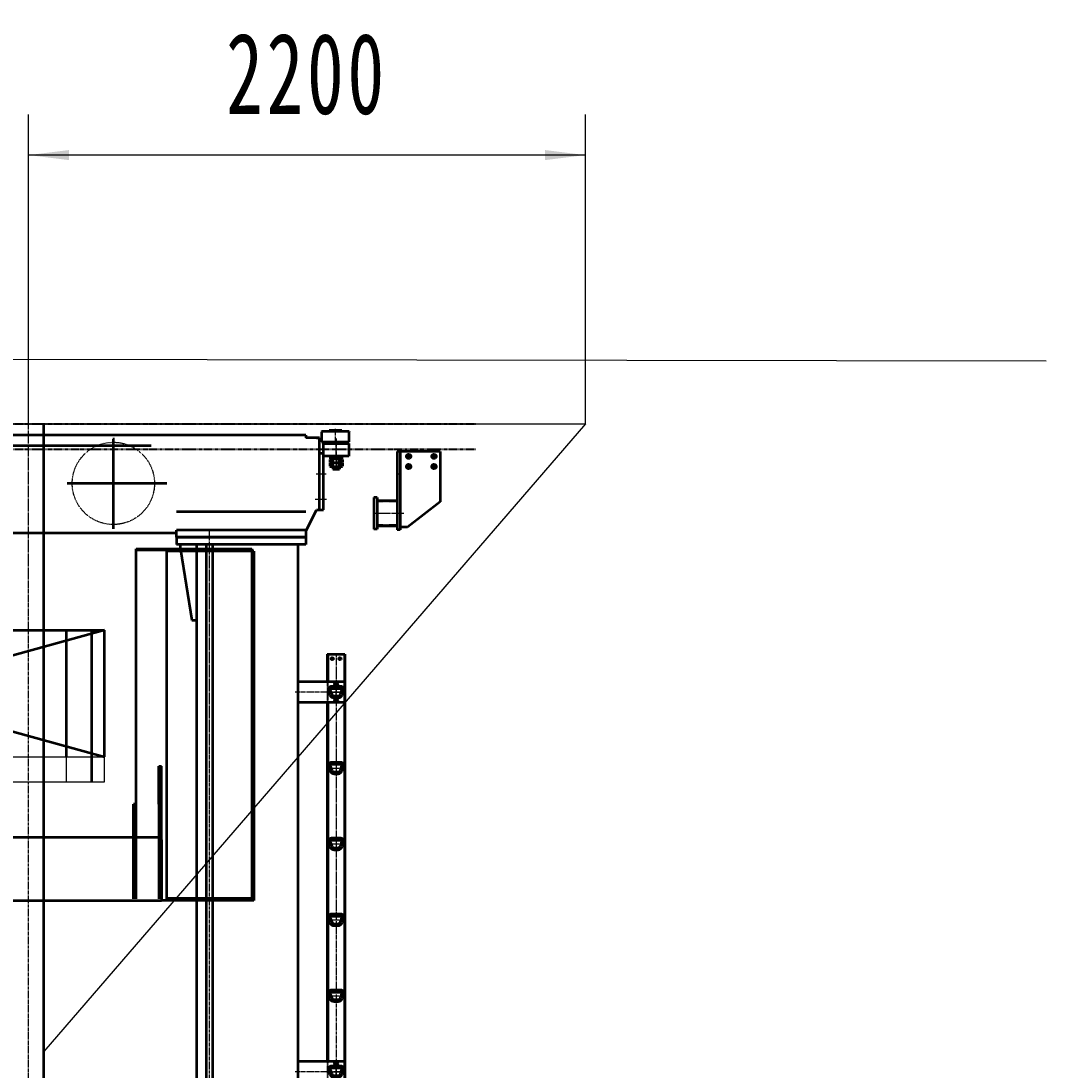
# Model space of a CAD drawing. Header units: millimetres. Extents: x -67280 to 67280, y -47520 to 47520.
# Drawn here: x 18112 to 22162, y 16297 to 20442 of the extents above; entities that cross this region are included whole.
import ezdxf

# ---------------------------------------------------------------- set-up
doc = ezdxf.new("R2010")
doc.units = ezdxf.units.MM
for name, pattern in [('AD_LTYPE8 0 mm_1_1', [16, 11, -1, 1, -1, 1, -1]), ('双点画线', [22, 12, -2, 2, -2, 2, -2]), ('点画线', [18, 12, -2, 2, -2]), ('虚线', [2, 1, -1])]:
    doc.linetypes.add(name, pattern=pattern)
doc.layers.get('0').update_dxf_attribs({"lineweight": 35})
for name, color, linetype, lineweight in [('7', 30, '双点画线', 18), ('ACAD0', 7, 'Continuous', 18), ('ACADCAXA细实线层', 3, 'Continuous', 18), ('CDRAFT0', 7, 'Continuous', 35), ('EB0', 7, 'Continuous', 35), ('EB0_1', 7, 'Continuous', 35), ('中心线层', 1, '点画线', 18), ('尺寸线层', 4, 'Continuous', 18), ('粗实线层', 7, 'Continuous', 35), ('细实线层', 3, 'Continuous', 18), ('虚线层', 100, '虚线', 18)]:
    doc.layers.add(name, color=color, linetype=linetype, lineweight=lineweight)
doc.styles.add('标准', font='', dxfattribs={"width": 0.667})
doc.styles.get('标准').set_extended_font_data('宋体')
doc.dimstyles.new('标准', dxfattribs={"dimscale": 160, "dimtxt": 2, "dimasz": 1, "dimexe": 1, "dimexo": 0, "dimgap": 1, "dimtad": 1, "dimdec": 1, "dimdsep": 46, "dimtxsty": '标准', "dimblk": '_CAXARROW', "dimcen": 0, "dimdle": 2, "dimaunit": 1, "dimadec": 0, "dimazin": 2, "dimtfac": 0.707107, "dimtdec": 3, "dimtmove": 0, "dimatfit": 3, "dimfxl": 0, "dimfrac": 2, "dimtolj": 1, "dimarcsym": 0})

# ---------------------------------------------------------------- blocks, each defined once
blk = doc.blocks.new('*X1430')
at = {"layer": '尺寸线层', "linetype": 'Continuous', "lineweight": 18}
for points in [[(18142, 19912.2), (18302, 19892.2), (18302, 19932.2)], [(20342, 19912.2), (20182, 19892.2), (20182, 19932.2)]]:
    blk.add_hatch(color=0, dxfattribs=at).paths.add_polyline_path(points, flags=0)
at = {"layer": '尺寸线层', "color": 0}
for p, q in [((18142, 18849.8), (18142, 20072.2)), ((20342, 18849.8), (20342, 20072.2))]:
    blk.add_line(p, q, dxfattribs=at)
at = {"layer": '尺寸线层', "color": 0, "linetype": 'Continuous', "lineweight": 18}
blk.add_line((20342, 19912.2), (18142, 19912.2), dxfattribs=at)
at = {"layer": '尺寸线层', "color": 0, "insert": (19242, 20232.2), "char_height": 320, "width": 1243.644, "attachment_point": 5, "line_spacing_factor": 1.15057, "style": '标准'}
blk.add_mtext('\\T1.1;2200', dxfattribs=at)
blk = doc.blocks.new('_CAXARROW')
blk.add_hatch(color=0).paths.add_polyline_path([(0, 0), (-1, 0.125), (-1, -0.125)], flags=0)
blk = doc.blocks.new('*X1441')
at = {"layer": 'EB0'}
for p, q in [((23.2, 0), (-23.2, 0)), ((-23.2, 0), (-23.2, -7.5)), ((-1.9, 0), (-1.7, -1)), ((1.9, 0), (4, -7.5)), ((23.2, 0), (23.2, -7.5)), ((23.2, -7.5), (-23.2, -7.5)), ((-1.7, -1), (0.1, -7.5))]:
    blk.add_line(p, q, dxfattribs=at)
at = {"layer": '中心线层', "linetype": '点画线', "lineweight": 18}
blk.add_line((0, 3), (0, -10.5), dxfattribs=at)
blk = doc.blocks.new('*X1442')
at = {"layer": 'EB0'}
for p, q in [((-19.1, 0), (19.1, 0)), ((-25.4, -1.7), (-25.4, -13.3)), ((-19.1, -15), (19.1, -15)), ((-12.7, -13.3), (-12.7, -1.7)), ((12.7, -13.3), (12.7, -1.7)), ((25.4, -1.7), (25.4, -13.3))]:
    blk.add_line(p, q, dxfattribs=at)
for centre, radius, start, end in [((-19.1, -12.7), 12.7, 60, 120), ((-19.1, -2.3), 12.7, 240, 300), ((0, -48.3), 48.3, 74.7385, 105.2615), ((0, 33.3), 48.3, 254.7385, 285.2615), ((19.1, -12.7), 12.7, 60, 120), ((19.1, -2.3), 12.7, 240, 300)]:
    blk.add_arc(centre, radius, start, end, dxfattribs=at)
at = {"layer": '中心线层', "linetype": '点画线', "lineweight": 18}
blk.add_line((0, 3), (0, -18), dxfattribs=at)
blk = doc.blocks.new('*X1443')
at = {"layer": 'EB0'}
for p, q in [((-19.1, 0), (19.1, 0)), ((-25.4, -1.7), (-25.4, -13.3)), ((-19.1, -15), (19.1, -15)), ((-12.7, -13.3), (-12.7, -1.7)), ((12.7, -13.3), (12.7, -1.7)), ((25.4, -1.7), (25.4, -13.3))]:
    blk.add_line(p, q, dxfattribs=at)
for centre, radius, start, end in [((-19.1, -12.7), 12.7, 60, 120), ((-19.1, -2.3), 12.7, 240, 300), ((0, -48.3), 48.3, 74.7385, 105.2615), ((0, 33.3), 48.3, 254.7385, 285.2615), ((19.1, -12.7), 12.7, 60, 120), ((19.1, -2.3), 12.7, 240, 300)]:
    blk.add_arc(centre, radius, start, end, dxfattribs=at)
at = {"layer": '中心线层', "linetype": '点画线', "lineweight": 18}
blk.add_line((0, 3), (0, -18), dxfattribs=at)
blk = doc.blocks.new('*X1440')
at = {"layer": 'EB0'}
for p, q in [((38.1, 413.6), (39.1, 414.6)), ((87.1, 414.6), (39.1, 414.6)), ((88.1, 413.6), (87.1, 414.6)), ((9.1, 409.6), (8.1, 408.6)), ((8.1, 408.6), (8.1, 369.9)), ((117.1, 409.6), (9.1, 409.6)), ((88.1, 413.6), (38.1, 413.6)), ((38.1, 413.6), (38.1, 409.6)), ((88.1, 409.6), (38.1, 409.6)), ((88.1, 409.6), (88.1, 413.6)), ((117.1, 409.6), (118.1, 408.6)), ((118.1, 369.9), (118.1, 408.6)), ((8.1, 369.9), (9.1, 368.9)), ((9.1, 368.9), (41.9, 368.9)), ((36.9, 368.9), (36.9, 367.3)), ((36.9, 368.9), (117.1, 368.9)), ((89.4, 367.3), (36.9, 367.3)), ((40.6, 367.3), (40.6, 364.4)), ((40.6, 364.4), (85.6, 364.4)), ((40.6, 364.4), (41, 362.9)), ((41, 362.9), (85.2, 362.9)), ((85.6, 364.4), (85.2, 362.9)), ((85.6, 367.3), (85.6, 364.4)), ((89.4, 368.9), (89.4, 367.3)), ((118.1, 369.9), (117.1, 368.9))]:
    blk.add_line(p, q, dxfattribs=at)
at = {"layer": '中心线层', "linetype": '点画线', "lineweight": 18}
blk.add_line((63.1, 357.9), (63.1, 421.2), dxfattribs=at)
blk.add_wipeout([(89.4, 301.5), (89.4, 306.2), (89.4, 306.2), (89.4, 309), (89.4, 309), (68, 309), (68, 309), (66.1, 309), (66.1, 309), (64.2, 309), (64.2, 309), (42.9, 309), (42.9, 309), (42.9, 306.2), (42.9, 306.2), (42.9, 301.5), (42.9, 301.5), (66.1, 301.5), (66.1, 301.5), (66.2, 301.5), (66.2, 301.5), (70.1, 301.5), (70.1, 301.5)]).dxf.layer = '中心线层'
at = {"layer": 'EB0'}
for p, q in [((38.1, 313), (94.1, 313)), ((38.1, 309), (38.1, 313)), ((94.1, 309), (38.1, 309)), ((94.1, 313), (94.1, 309))]:
    blk.add_line(p, q, dxfattribs=at)
at = {"layer": '中心线层'}
blk.add_blockref('*X1441', (66.1, 309), dxfattribs=at)
blk.add_wipeout([(91.5, 288.2), (91.5, 295.4), (91.5, 295.4), (91.5, 299.8), (91.5, 299.8), (91.3, 299.9), (91.1, 300), (90.9, 300.1), (90.7, 300.2), (90.5, 300.3), (90.3, 300.4), (90.1, 300.5), (89.9, 300.6), (89.7, 300.7), (89.5, 300.7), (89.3, 300.8), (89.1, 300.9), (88.9, 300.9), (88.7, 301), (88.5, 301.1), (88.2, 301.1), (88, 301.2), (87.8, 301.2), (87.6, 301.3), (87.4, 301.3), (87.2, 301.3), (86.9, 301.4), (86.7, 301.4), (86.5, 301.4), (86.3, 301.5), (86.1, 301.5), (85.8, 301.5), (85.6, 301.5), (85.4, 301.5), (85.2, 301.5), (85.2, 301.5), (66.1, 301.5), (66.1, 301.5), (47, 301.5), (47, 301.5), (46.8, 301.5), (46.6, 301.5), (46.4, 301.5), (46.1, 301.5), (45.9, 301.5), (45.7, 301.4), (45.5, 301.4), (45.3, 301.4), (45, 301.3), (44.8, 301.3), (44.6, 301.3), (44.4, 301.2), (44.2, 301.2), (44, 301.1), (43.7, 301.1), (43.5, 301), (43.3, 300.9), (43.1, 300.9), (42.9, 300.8), (42.7, 300.7), (42.5, 300.7), (42.3, 300.6), (42.1, 300.5), (41.9, 300.4), (41.7, 300.3), (41.5, 300.2), (41.3, 300.1), (41.1, 300), (40.9, 299.9), (40.7, 299.8), (40.7, 299.8), (40.7, 295.4), (40.7, 295.4), (40.7, 288.2), (40.7, 288.2), (40.9, 288.1), (41.1, 288), (41.3, 287.9), (41.5, 287.8), (41.7, 287.7), (41.9, 287.6), (42.1, 287.5), (42.3, 287.4), (42.5, 287.3), (42.7, 287.3), (42.9, 287.2), (43.1, 287.1), (43.3, 287.1), (43.5, 287), (43.7, 286.9), (44, 286.9), (44.2, 286.8), (44.4, 286.8), (44.6, 286.7), (44.8, 286.7), (45, 286.7), (45.3, 286.6), (45.5, 286.6), (45.7, 286.6), (45.9, 286.5), (46.1, 286.5), (46.4, 286.5), (46.6, 286.5), (46.8, 286.5), (47, 286.5), (47, 286.5), (66.1, 286.5), (66.1, 286.5), (85.2, 286.5), (85.2, 286.5), (85.4, 286.5), (85.6, 286.5), (85.8, 286.5), (86.1, 286.5), (86.3, 286.5), (86.5, 286.6), (86.7, 286.6), (86.9, 286.6), (87.2, 286.7), (87.4, 286.7), (87.6, 286.7), (87.8, 286.8), (88, 286.8), (88.2, 286.9), (88.5, 286.9), (88.7, 287), (88.9, 287.1), (89.1, 287.1), (89.3, 287.2), (89.5, 287.3), (89.7, 287.3), (89.9, 287.4), (90.1, 287.5), (90.3, 287.6), (90.5, 287.7), (90.7, 287.8), (90.9, 287.9), (91.1, 288), (91.3, 288.1)]).dxf.layer = '中心线层'
at = {"layer": '中心线层', "linetype": '点画线', "lineweight": 18}
blk.add_line((66.1, 312), (66.1, 377.5), dxfattribs=at)
at = {"layer": '中心线层'}
blk.add_blockref('*X1442', (66.1, 301.5), dxfattribs=at)
blk.add_wipeout([(91.5, 273.2), (91.5, 280.4), (91.5, 280.4), (91.5, 284.8), (91.5, 284.8), (91.3, 284.9), (91.1, 285), (90.9, 285.1), (90.7, 285.2), (90.5, 285.3), (90.3, 285.4), (90.1, 285.5), (89.9, 285.6), (89.7, 285.7), (89.5, 285.7), (89.3, 285.8), (89.1, 285.9), (88.9, 285.9), (88.7, 286), (88.5, 286.1), (88.2, 286.1), (88, 286.2), (87.8, 286.2), (87.6, 286.3), (87.4, 286.3), (87.2, 286.3), (86.9, 286.4), (86.7, 286.4), (86.5, 286.4), (86.3, 286.5), (86.1, 286.5), (85.8, 286.5), (85.6, 286.5), (85.4, 286.5), (85.2, 286.5), (85.2, 286.5), (66.1, 286.5), (66.1, 286.5), (47, 286.5), (47, 286.5), (46.8, 286.5), (46.6, 286.5), (46.4, 286.5), (46.1, 286.5), (45.9, 286.5), (45.7, 286.4), (45.5, 286.4), (45.3, 286.4), (45, 286.3), (44.8, 286.3), (44.6, 286.3), (44.4, 286.2), (44.2, 286.2), (44, 286.1), (43.7, 286.1), (43.5, 286), (43.3, 285.9), (43.1, 285.9), (42.9, 285.8), (42.7, 285.7), (42.5, 285.7), (42.3, 285.6), (42.1, 285.5), (41.9, 285.4), (41.7, 285.3), (41.5, 285.2), (41.3, 285.1), (41.1, 285), (40.9, 284.9), (40.7, 284.8), (40.7, 284.8), (40.7, 280.4), (40.7, 280.4), (40.7, 273.2), (40.7, 273.2), (40.9, 273.1), (41.1, 273), (41.3, 272.9), (41.5, 272.8), (41.7, 272.7), (41.9, 272.6), (42.1, 272.5), (42.3, 272.4), (42.5, 272.3), (42.7, 272.3), (42.9, 272.2), (43.1, 272.1), (43.3, 272.1), (43.5, 272), (43.7, 271.9), (44, 271.9), (44.2, 271.8), (44.4, 271.8), (44.6, 271.7), (44.8, 271.7), (45, 271.7), (45.3, 271.6), (45.5, 271.6), (45.7, 271.6), (45.9, 271.5), (46.1, 271.5), (46.4, 271.5), (46.6, 271.5), (46.8, 271.5), (47, 271.5), (47, 271.5), (66.1, 271.5), (66.1, 271.5), (85.2, 271.5), (85.2, 271.5), (85.4, 271.5), (85.6, 271.5), (85.8, 271.5), (86.1, 271.5), (86.3, 271.5), (86.5, 271.6), (86.7, 271.6), (86.9, 271.6), (87.2, 271.7), (87.4, 271.7), (87.6, 271.7), (87.8, 271.8), (88, 271.8), (88.2, 271.9), (88.5, 271.9), (88.7, 272), (88.9, 272.1), (89.1, 272.1), (89.3, 272.2), (89.5, 272.3), (89.7, 272.3), (89.9, 272.4), (90.1, 272.5), (90.3, 272.6), (90.5, 272.7), (90.7, 272.8), (90.9, 272.9), (91.1, 273), (91.3, 273.1)]).dxf.layer = '中心线层'
at = {"layer": 'EB0'}
for p, q in [((51.1, 301.5), (51.1, 270.1)), ((81.1, 301.5), (81.1, 270.1)), ((51.1, 270.1), (52.6, 268.6)), ((51.1, 270.1), (81.1, 270.1)), ((52.6, 268.6), (79.6, 268.6)), ((52.6, 268.6), (52.6, 260.6)), ((52.6, 260.6), (79.6, 260.6)), ((59.6, 268.6), (59.6, 260.6)), ((72.6, 268.6), (72.6, 260.6)), ((81.1, 270.1), (79.6, 268.6)), ((79.6, 268.6), (79.6, 260.6))]:
    blk.add_line(p, q, dxfattribs=at)
at = {"layer": '细实线层'}
for p, q in [((52.6, 301.5), (52.6, 270.1)), ((79.6, 301.5), (79.6, 270.1))]:
    blk.add_line(p, q, dxfattribs=at)
at = {"layer": '中心线层'}
blk.add_blockref('*X1443', (66.1, 286.5), dxfattribs=at)
blk = doc.blocks.new('*X1445')
at = {"layer": 'EB0', "linetype": 'Continuous', "lineweight": 35}
for p, q in [((16.1, -19.5), (16.1, 20.5)), ((16.1, 20.5), (116.1, 20.5)), ((116.1, 20.5), (116.1, -29.5)), ((16, -19.5), (0, -19.5)), ((0, -242.5), (0, -19.5)), ((16, -29.5), (16, -19.5)), ((16, -242.5), (16, -19.5)), ((16.1, -19.5), (16.1, -19.5)), ((116.1, -29.5), (16.1, -29.5))]:
    blk.add_line(p, q, dxfattribs=at)
at = {"layer": 'EB0'}
blk.add_line((0, -242.5), (16, -242.5), dxfattribs=at)
at = {"layer": '中心线层', "linetype": '点画线', "lineweight": 18}
for p, q in [((66.1, 40.5), (66.1, -44.5)), ((-12.8, -100), (26.5, -100)), ((-17.3, -200), (27.6, -200))]:
    blk.add_line(p, q, dxfattribs=at)
blk = doc.blocks.new('*X1451')
at = {"layer": 'CDRAFT0'}
for p, q in [((-624, 393), (-624, 108)), ((2942, 393), (2954, 393)), ((-612, 108), (-624, 108)), ((2942, 108), (2954, 108)), ((0, 0), (-510, 0))]:
    blk.add_line(p, q, dxfattribs=at)
at = {"layer": 'EB0'}
blk.add_line((1195, 5.1), (1195, 519.7), dxfattribs=at)
at = {"layer": 'EB0', "linetype": 'AD_LTYPE8 0 mm_1_1', "lineweight": 25}
for p, q in [((-410, 393), (-410, 108)), ((2140, 393), (2140, 108)), ((-50, 321), (-50, 108)), ((-356.1, 213), (-479.5, 213)), ((9.4, 213), (-116, 213)), ((2206.4, 213), (2072.7, 213))]:
    blk.add_line(p, q, dxfattribs=at)
at = {"layer": 'EB0', "color": 1}
for p, q in [((-50, 33), (-50, 388.4)), ((2140, 33), (2140, 388.4)), ((250, 3), (250, 358.4)), ((-198.1, 213), (-592, 213)), ((161.9, 213), (-232, 213)), ((2351.9, 213), (1958, 213)), ((461.9, 183), (68, 183))]:
    blk.add_line(p, q, dxfattribs=at)
at = {"layer": 'EB0_1'}
for p, q in [((-624, 393), (-612, 393)), ((-612, 393), (-510, 393)), ((-510, 403), (50, 403)), ((-510, 393), (-510, 403)), ((2900, 403), (50, 403)), ((2900, 403), (2900, 393)), ((2942, 393), (2900, 393)), ((2954, 393), (2942, 393)), ((2954, 108), (2954, 393)), ((-513, 28), (-612, 108)), ((2903, 28), (2942, 108)), ((-513, 28), (0, 28)), ((-510, 28), (-510, 0)), ((-130.8, 28), (0, 28)), ((0, 0), (0, 28)), ((0, 18), (2390, 18)), ((2903, 28), (2390, 28)), ((2390, 0), (2390, 28)), ((2900, 0), (2390, 0)), ((2900, 28), (2900, 0))]:
    blk.add_line(p, q, dxfattribs=at)
at = {"layer": '虚线层', "color": 3}
for centre in [(-410, 213), (-50, 213), (2140, 213), (250, 183)]:
    blk.add_circle(centre, 162.5, dxfattribs=at)
blk = doc.blocks.new('*X1508')
at = {"layer": 'EB0'}
for p, q in [((-29.9, 6), (-24.4, -10.5)), ((-22.8, 8.4), (-17.3, -8.2)), ((18.1, 22.5), (-18.1, 22.5)), ((-18.1, 15), (18.1, 15)), ((17.3, -8.2), (22.8, 8.4)), ((24.4, -10.5), (29.9, 6)), ((-7.8, -15), (7.8, -15)), ((-7.8, -22.5), (7.8, -22.5))]:
    blk.add_line(p, q, dxfattribs=at)
for centre, radius, start, end in [((-18.1, 10), 12.5, 90, 198.4349), ((-18.1, 10), 5, 90, 198.4349), ((18.1, 10), 12.5, 341.5651, 90), ((18.1, 10), 5, 341.5651, 90), ((-7.8, -5), 17.5, 198.4349, 270), ((-7.8, -5), 10, 198.4349, 270), ((7.8, -5), 10, 270, 341.5651), ((7.8, -5), 17.5, 270, 341.5651)]:
    blk.add_arc(centre, radius, start, end, dxfattribs=at)
at = {"layer": '中心线层', "linetype": '点画线', "lineweight": 18}
blk.add_line((-35.6, 0), (36.9, 0), dxfattribs=at)
blk = doc.blocks.new('*X1509')
at = {"layer": 'EB0'}
for p, q in [((-29.9, 6), (-24.4, -10.5)), ((-22.8, 8.4), (-17.3, -8.2)), ((18.1, 22.5), (-18.1, 22.5)), ((-18.1, 15), (18.1, 15)), ((17.3, -8.2), (22.8, 8.4)), ((24.4, -10.5), (29.9, 6)), ((-7.8, -15), (7.8, -15)), ((-7.8, -22.5), (7.8, -22.5))]:
    blk.add_line(p, q, dxfattribs=at)
for centre, radius, start, end in [((-18.1, 10), 12.5, 90, 198.4349), ((-18.1, 10), 5, 90, 198.4349), ((18.1, 10), 12.5, 341.5651, 90), ((18.1, 10), 5, 341.5651, 90), ((-7.8, -5), 17.5, 198.4349, 270), ((-7.8, -5), 10, 198.4349, 270), ((7.8, -5), 10, 270, 341.5651), ((7.8, -5), 17.5, 270, 341.5651)]:
    blk.add_arc(centre, radius, start, end, dxfattribs=at)
at = {"layer": '中心线层', "linetype": '点画线', "lineweight": 18}
blk.add_line((-35.6, 0), (36.9, 0), dxfattribs=at)
blk = doc.blocks.new('*X1510')
at = {"layer": 'EB0'}
for p, q in [((-29.9, 6), (-24.4, -10.5)), ((-22.8, 8.4), (-17.3, -8.2)), ((18.1, 22.5), (-18.1, 22.5)), ((-18.1, 15), (18.1, 15)), ((17.3, -8.2), (22.8, 8.4)), ((24.4, -10.5), (29.9, 6)), ((-7.8, -15), (7.8, -15)), ((-7.8, -22.5), (7.8, -22.5))]:
    blk.add_line(p, q, dxfattribs=at)
for centre, radius, start, end in [((-18.1, 10), 12.5, 90, 198.4349), ((-18.1, 10), 5, 90, 198.4349), ((18.1, 10), 12.5, 341.5651, 90), ((18.1, 10), 5, 341.5651, 90), ((-7.8, -5), 17.5, 198.4349, 270), ((-7.8, -5), 10, 198.4349, 270), ((7.8, -5), 10, 270, 341.5651), ((7.8, -5), 17.5, 270, 341.5651)]:
    blk.add_arc(centre, radius, start, end, dxfattribs=at)
at = {"layer": '中心线层', "linetype": '点画线', "lineweight": 18}
blk.add_line((-35.6, 0), (36.9, 0), dxfattribs=at)
blk = doc.blocks.new('*X1511')
at = {"layer": 'EB0'}
for p, q in [((-29.9, 6), (-24.4, -10.5)), ((-22.8, 8.4), (-17.3, -8.2)), ((18.1, 22.5), (-18.1, 22.5)), ((-18.1, 15), (18.1, 15)), ((17.3, -8.2), (22.8, 8.4)), ((24.4, -10.5), (29.9, 6)), ((-7.8, -15), (7.8, -15)), ((-7.8, -22.5), (7.8, -22.5))]:
    blk.add_line(p, q, dxfattribs=at)
for centre, radius, start, end in [((-18.1, 10), 12.5, 90, 198.4349), ((-18.1, 10), 5, 90, 198.4349), ((18.1, 10), 12.5, 341.5651, 90), ((18.1, 10), 5, 341.5651, 90), ((-7.8, -5), 17.5, 198.4349, 270), ((-7.8, -5), 10, 198.4349, 270), ((7.8, -5), 10, 270, 341.5651), ((7.8, -5), 17.5, 270, 341.5651)]:
    blk.add_arc(centre, radius, start, end, dxfattribs=at)
at = {"layer": '中心线层', "linetype": '点画线', "lineweight": 18}
blk.add_line((-35.6, 0), (36.9, 0), dxfattribs=at)
blk = doc.blocks.new('*X1512')
at = {"layer": 'EB0'}
for p, q in [((-29.9, 6), (-24.4, -10.5)), ((-22.8, 8.4), (-17.3, -8.2)), ((18.1, 22.5), (-18.1, 22.5)), ((-18.1, 15), (18.1, 15)), ((17.3, -8.2), (22.8, 8.4)), ((24.4, -10.5), (29.9, 6)), ((-7.8, -15), (7.8, -15)), ((-7.8, -22.5), (7.8, -22.5))]:
    blk.add_line(p, q, dxfattribs=at)
for centre, radius, start, end in [((-18.1, 10), 12.5, 90, 198.4349), ((-18.1, 10), 5, 90, 198.4349), ((18.1, 10), 12.5, 341.5651, 90), ((18.1, 10), 5, 341.5651, 90), ((-7.8, -5), 17.5, 198.4349, 270), ((-7.8, -5), 10, 198.4349, 270), ((7.8, -5), 10, 270, 341.5651), ((7.8, -5), 17.5, 270, 341.5651)]:
    blk.add_arc(centre, radius, start, end, dxfattribs=at)
at = {"layer": '中心线层', "linetype": '点画线', "lineweight": 18}
blk.add_line((-35.6, 0), (36.9, 0), dxfattribs=at)
blk = doc.blocks.new('*X1513')
at = {"layer": 'EB0'}
for p, q in [((-29.9, 6), (-24.4, -10.5)), ((-22.8, 8.4), (-17.3, -8.2)), ((18.1, 22.5), (-18.1, 22.5)), ((-18.1, 15), (18.1, 15)), ((17.3, -8.2), (22.8, 8.4)), ((24.4, -10.5), (29.9, 6)), ((-7.8, -15), (7.8, -15)), ((-7.8, -22.5), (7.8, -22.5))]:
    blk.add_line(p, q, dxfattribs=at)
for centre, radius, start, end in [((-18.1, 10), 12.5, 90, 198.4349), ((-18.1, 10), 5, 90, 198.4349), ((18.1, 10), 12.5, 341.5651, 90), ((18.1, 10), 5, 341.5651, 90), ((-7.8, -5), 17.5, 198.4349, 270), ((-7.8, -5), 10, 198.4349, 270), ((7.8, -5), 10, 270, 341.5651), ((7.8, -5), 17.5, 270, 341.5651)]:
    blk.add_arc(centre, radius, start, end, dxfattribs=at)
at = {"layer": '中心线层', "linetype": '点画线', "lineweight": 18}
blk.add_line((-35.6, 0), (36.9, 0), dxfattribs=at)
blk = doc.blocks.new('*X1520')
at = {"layer": 'EB0_1'}
for p, q in [((-150, -41), (-150, 41)), ((35, 41), (-150, 41)), ((-29.9, 6), (-24.4, -10.5)), ((18.1, 22.5), (-18.1, 22.5)), ((24.4, -10.5), (29.9, 6)), ((35, -41), (35, 41)), ((35, -41), (-150, -41)), ((-7.8, -22.5), (7.8, -22.5))]:
    blk.add_line(p, q, dxfattribs=at)
for centre in [(0, 32.5), (0, -32.5)]:
    blk.add_circle(centre, 4.5, dxfattribs=at)
for centre, radius, start, end in [((-18.1, 10), 12.5, 90, 198.4349), ((18.1, 10), 12.5, 341.5651, 90), ((-7.8, -5), 17.5, 198.4349, 270), ((7.8, -5), 17.5, 270, 341.5651)]:
    blk.add_arc(centre, radius, start, end, dxfattribs=at)
at = {"layer": '中心线层', "linetype": '点画线', "lineweight": 18}
for p, q in [((22, 0), (-162.2, 0)), ((-35.6, 0), (36.9, 0)), ((-7.5, 32.5), (7.5, 32.5)), ((0, 25), (0, 40)), ((-7.5, -32.5), (7.5, -32.5)), ((0, -40), (0, -25))]:
    blk.add_line(p, q, dxfattribs=at)
at = {"layer": '中心线层'}
blk.add_line((0, -41), (0, 41), dxfattribs=at)
at = {"layer": '虚线层'}
blk.add_line((-147, -41), (-147, 41), dxfattribs=at)
blk = doc.blocks.new('*X1521')
at = {"layer": '中心线层', "linetype": '点画线', "lineweight": 18}
for p, q in [((-9.1, 0), (9.1, 0)), ((0, 9.1), (0, -9.1))]:
    blk.add_line(p, q, dxfattribs=at)
at = {"layer": '粗实线层'}
for p, q in [((-7.5, 0), (-3.8, 6.5)), ((-7.5, 0), (-3.8, -6.5)), ((3.8, 6.5), (-3.8, 6.5)), ((7.5, 0), (3.8, 6.5)), ((7.5, 0), (3.8, -6.5)), ((3.8, -6.5), (-3.8, -6.5))]:
    blk.add_line(p, q, dxfattribs=at)
for radius in [6.5, 3.4]:
    blk.add_circle((0, 0), radius, dxfattribs=at)
at = {"layer": '细实线层'}
blk.add_arc((0, 0), 4, 170, 100, dxfattribs=at)
blk = doc.blocks.new('*X1523')
at = {"layer": 'EB0_1'}
for p, q in [((-150, -41), (-150, 41)), ((35, 41), (-150, 41)), ((-29.9, 6), (-24.4, -10.5)), ((18.1, 22.5), (-18.1, 22.5)), ((24.4, -10.5), (29.9, 6)), ((35, -41), (35, 41)), ((35, -41), (-150, -41)), ((-7.8, -22.5), (7.8, -22.5))]:
    blk.add_line(p, q, dxfattribs=at)
for centre in [(0, 32.5), (0, -32.5)]:
    blk.add_circle(centre, 4.5, dxfattribs=at)
for centre, radius, start, end in [((-18.1, 10), 12.5, 90, 198.4349), ((18.1, 10), 12.5, 341.5651, 90), ((-7.8, -5), 17.5, 198.4349, 270), ((7.8, -5), 17.5, 270, 341.5651)]:
    blk.add_arc(centre, radius, start, end, dxfattribs=at)
at = {"layer": '中心线层', "linetype": '点画线', "lineweight": 18}
for p, q in [((22, 0), (-162.2, 0)), ((-35.6, 0), (36.9, 0)), ((-7.5, 32.5), (7.5, 32.5)), ((0, 25), (0, 40)), ((-7.5, -32.5), (7.5, -32.5)), ((0, -40), (0, -25))]:
    blk.add_line(p, q, dxfattribs=at)
at = {"layer": '中心线层'}
blk.add_line((0, -41), (0, 41), dxfattribs=at)
at = {"layer": '虚线层'}
blk.add_line((-147, -41), (-147, 41), dxfattribs=at)
blk = doc.blocks.new('*X1524')
at = {"layer": '中心线层', "linetype": '点画线', "lineweight": 18}
for p, q in [((-9.1, 0), (9.1, 0)), ((0, 9.1), (0, -9.1))]:
    blk.add_line(p, q, dxfattribs=at)
at = {"layer": '粗实线层'}
for p, q in [((-7.5, 0), (-3.8, 6.5)), ((-7.5, 0), (-3.8, -6.5)), ((3.8, 6.5), (-3.8, 6.5)), ((7.5, 0), (3.8, 6.5)), ((7.5, 0), (3.8, -6.5)), ((3.8, -6.5), (-3.8, -6.5))]:
    blk.add_line(p, q, dxfattribs=at)
for radius in [6.5, 3.4]:
    blk.add_circle((0, 0), radius, dxfattribs=at)
at = {"layer": '细实线层'}
blk.add_arc((0, 0), 4, 170, 100, dxfattribs=at)
blk = doc.blocks.new('*X1525')
at = {"layer": '中心线层', "linetype": '点画线', "lineweight": 18}
for p, q in [((-9.1, 0), (9.1, 0)), ((0, 9.1), (0, -9.1))]:
    blk.add_line(p, q, dxfattribs=at)
at = {"layer": '粗实线层'}
for p, q in [((-7.5, 0), (-3.8, 6.5)), ((-7.5, 0), (-3.8, -6.5)), ((3.8, 6.5), (-3.8, 6.5)), ((7.5, 0), (3.8, 6.5)), ((7.5, 0), (3.8, -6.5)), ((3.8, -6.5), (-3.8, -6.5))]:
    blk.add_line(p, q, dxfattribs=at)
for radius in [6.5, 3.4]:
    blk.add_circle((0, 0), radius, dxfattribs=at)
at = {"layer": '细实线层'}
blk.add_arc((0, 0), 4, 170, 100, dxfattribs=at)
blk = doc.blocks.new('*X1497')
at = {"layer": 'EB0'}
for p, q in [((115, 4650), (185, 4650)), ((115, 4650), (115, 4541)), ((117, 4650), (117, 4541)), ((183, 4650), (183, 4541)), ((185, 4650), (185, -150)), ((115, 4459), (115, 3041)), ((117, 4459), (117, 3041)), ((183, 4459), (183, 3041))]:
    blk.add_line(p, q, dxfattribs=at)
for centre in [(135, 4632), (165, 4632), (150, 4532.5), (150, 4467.5), (150, 3032.5)]:
    blk.add_circle(centre, 4.5, dxfattribs=at)
at = {"layer": '中心线层', "linetype": '点画线', "lineweight": 18}
for p, q in [((150, 4653), (150, -153)), ((127.5, 4632), (142.5, 4632)), ((135, 4639.5), (135, 4624.5)), ((172.5, 4632), (157.5, 4632)), ((165, 4639.5), (165, 4624.5)), ((142.5, 4532.5), (157.5, 4532.5)), ((142.5, 3032.5), (157.5, 3032.5))]:
    blk.add_line(p, q, dxfattribs=at)
at = {"layer": '虚线层', "linetype": '虚线', "lineweight": 18}
for p, q in [((115, 4541), (115, 4459)), ((117, 4541), (117, 4459)), ((183, 4541), (183, 4459)), ((115, 3041), (115, 2959)), ((117, 3041), (117, 2959)), ((183, 3041), (183, 2959))]:
    blk.add_line(p, q, dxfattribs=at)
at = {"layer": 'EB0'}
for name, p in [('*X1513', (150, 4500)), ('*X1512', (150, 4200)), ('*X1511', (150, 3900)), ('*X1510', (150, 3600)), ('*X1509', (150, 3300)), ('*X1508', (150, 3000))]:
    blk.add_blockref(name, p, dxfattribs=at)
at = {"layer": '粗实线层'}
for name, p in [('*X1523', (150, 4500)), ('*X1520', (150, 3000))]:
    blk.add_blockref(name, p, dxfattribs=at)
for points in [[(157.5, 4532.5), (156.8, 4533.7), (156.8, 4533.7), (155.6, 4535.7), (155.6, 4535.7), (153.8, 4539), (153.8, 4539), (150, 4539), (150, 4539), (146.2, 4539), (146.2, 4539), (144.4, 4535.7), (144.4, 4535.7), (143.2, 4533.7), (143.2, 4533.7), (142.5, 4532.5), (142.5, 4532.5), (144.4, 4529.2), (144.4, 4529.2), (146.2, 4526), (146.2, 4526), (150, 4526), (150, 4526), (153.8, 4526), (153.8, 4526), (155.6, 4529.2), (155.6, 4529.2)], [(157.5, 4467.5), (156.8, 4468.7), (156.8, 4468.7), (155.6, 4470.7), (155.6, 4470.7), (153.8, 4474), (153.8, 4474), (150, 4474), (150, 4474), (146.2, 4474), (146.2, 4474), (144.4, 4470.7), (144.4, 4470.7), (143.2, 4468.7), (143.2, 4468.7), (142.5, 4467.5), (142.5, 4467.5), (144.4, 4464.2), (144.4, 4464.2), (146.2, 4461), (146.2, 4461), (150, 4461), (150, 4461), (153.8, 4461), (153.8, 4461), (155.6, 4464.2), (155.6, 4464.2)], [(157.5, 3032.5), (156.8, 3033.7), (156.8, 3033.7), (155.6, 3035.7), (155.6, 3035.7), (153.8, 3039), (153.8, 3039), (150, 3039), (150, 3039), (146.2, 3039), (146.2, 3039), (144.4, 3035.7), (144.4, 3035.7), (143.2, 3033.7), (143.2, 3033.7), (142.5, 3032.5), (142.5, 3032.5), (144.4, 3029.2), (144.4, 3029.2), (146.2, 3026), (146.2, 3026), (150, 3026), (150, 3026), (153.8, 3026), (153.8, 3026), (155.6, 3029.2), (155.6, 3029.2)]]:
    blk.add_wipeout(points).dxf.layer = '粗实线层'
for name, p in [('*X1524', (150, 4532.5)), ('*X1525', (150, 4467.5)), ('*X1521', (150, 3032.5))]:
    blk.add_blockref(name, p, dxfattribs=at)
blk = doc.blocks.new('*X1467')
at = {"layer": 'EB0'}
for p, q in [((-80, -67), (430, -67)), ((-20, -395), (0, -395))]:
    blk.add_line(p, q, dxfattribs=at)
at = {"layer": 'EB0_1'}
for p, q in [((-80, -67), (-80, -95)), ((430, -67), (430, -95)), ((430, -95), (-80, -95)), ((-65, -115), (-65, -95)), ((-65, -115), (-20, -395)), ((0, -10414), (0, -95)), ((37.5, -10523), (37.5, -95)), ((62.5, -10523), (62.5, -95)), ((400, -10414), (400, -95))]:
    blk.add_line(p, q, dxfattribs=at)
at = {"layer": '中心线层'}
blk.add_line((50, -10610), (50, -42.6), dxfattribs=at)
at = {"layer": '粗实线层'}
blk.add_blockref('*X1497', (400, -5179), dxfattribs=at)
blk = doc.blocks.new('*X1537')
at = {"layer": 'ACADCAXA细实线层', "color": 2, "linetype": 'Continuous', "lineweight": 18}
for p, q in [((-910, -120), (910, -120)), ((-910, -220), (910, -220)), ((-520, -320), (-520, -220)), ((-440, -320), (-440, -220)), ((-40, -320), (-40, -220)), ((40, -320), (40, -220)), ((440, -320), (440, -220)), ((520, -320), (520, -220)), ((-520, -320), (-440, -320)), ((-40, -320), (40, -320)), ((440, -320), (520, -320))]:
    blk.add_line(p, q, dxfattribs=at)
at = {"layer": 'EB0', "color": 2}
for p, q in [((-910, -120), (-910, 380)), ((-910, 380), (910, 380)), ((910, 380), (-910, -120)), ((-910, 380), (910, -120)), ((910, -120), (910, 380))]:
    blk.add_line(p, q, dxfattribs=at)
at = {"layer": 'EB0', "color": 4}
for p, q in [((-860, -120), (-860, 380)), ((860, -120), (860, 380)), ((-860, -220), (-860, -120)), ((860, -220), (860, -120))]:
    blk.add_line(p, q, dxfattribs=at)
at = {"layer": 'EB0', "color": 5}
for p, q in [((-760, -120), (-760, 380)), ((760, -120), (760, 380))]:
    blk.add_line(p, q, dxfattribs=at)
at = {"layer": 'EB0'}
for p, q in [((-535, -380), (-535, -320)), ((-385, -320), (-535, -320)), ((-385, -380), (-385, -320)), ((385, -320), (535, -320)), ((385, -380), (385, -320)), ((535, -380), (535, -320)), ((-535, -380), (-385, -380)), ((385, -380), (535, -380))]:
    blk.add_line(p, q, dxfattribs=at)
at = {"layer": '尺寸线层'}
for p, q in [((-480, -320), (-480, -220)), ((-400, -320), (-400, -220)), ((400, -320), (400, -220)), ((480, -320), (480, -220))]:
    blk.add_line(p, q, dxfattribs=at)
at = {"layer": '细实线层'}
for p, q in [((-910, -220), (-910, -120)), ((910, -220), (910, -120))]:
    blk.add_line(p, q, dxfattribs=at)
at = {"layer": '细实线层', "color": 5}
for p, q in [((-760, -220), (-760, -120)), ((760, -220), (760, -120))]:
    blk.add_line(p, q, dxfattribs=at)
blk = doc.blocks.new('*X1439')
at = {"layer": 'EB0'}
for p, q in [((615, 10810), (3315, 10810)), ((3345, 9542), (3355, 9542)), ((3345, 9392), (3345, 9542)), ((3355, 9252), (3355, 9542)), ((3245, 9018), (3245, 9392)), ((3255, 9392), (3245, 9392)), ((3255, 9018), (3255, 9402)), ((3345, 9402), (3345, 9018)), ((2220, 9262), (3345, 9262)), ((3355, 9252), (3355, 9012)), ((3375, 9075), (3375, 9020)), ((1085, 9012), (3355, 9012)), ((3375, 9012), (3355, 9012))]:
    blk.add_line(p, q, dxfattribs=at)
at = {"layer": 'EB0_1'}
for p, q in [((3925, 10547), (3415, 10547)), ((3255, 9152), (3255, 10402)), ((3255, 10397), (3375, 10397)), ((3375, 10402), (3375, 9012))]:
    blk.add_line(p, q, dxfattribs=at)
at = {"layer": '虚线层'}
for p, q in [((3255, 10198), (3255, 10386)), ((3255, 9372), (3255, 9356)), ((3255, 9372), (3255, 9356))]:
    blk.add_line(p, q, dxfattribs=at)
at = {"layer": 'EB0'}
blk.add_blockref('*X1537', (2220, 9700), dxfattribs=at)
at = {"layer": '尺寸线层'}
blk.add_blockref('*X1440', (3979, 10455), dxfattribs=at)
at = {"layer": '7', "linetype": '双点画线', "lineweight": 25}
for p, q in [((-172.8, 10895), (4597.2, 10895)), ((-172.8, 10795), (4597.2, 10795))]:
    blk.add_line(p, q, dxfattribs=at)
at = {"layer": 'EB0'}
blk.add_blockref('*X1451', (1025, 10447), dxfattribs=at)
at = {"layer": '尺寸线层'}
blk.add_blockref('*X1445', (3979, 10797.5), dxfattribs=at)
at = {"layer": 'EB0'}
blk.add_blockref('*X1467', (3495, 10514), dxfattribs=at)
for p, q in [((3712, 9075), (3712, 9020)), ((3712, 9020), (3375, 9020)), ((3375, 9020), (3430, 9020)), ((3712, 9020), (3657, 9020))]:
    blk.add_line(p, q, dxfattribs=at)
at = {"layer": 'EB0_1'}
for p, q in [((3255, 10402), (3712, 10402)), ((3375, 10394), (3720, 10394)), ((3712, 10402), (3712, 9012)), ((3720, 10392), (3720, 9012)), ((3720, 9012), (3375, 9012))]:
    blk.add_line(p, q, dxfattribs=at)
blk = doc.blocks.new('*X1547')
at = {"layer": 'EB0_1'}
for p, q in [((125, 20), (-45, 20)), ((-45, 20), (-45, -60)), ((-33, 20), (-33, -290)), ((125, 20), (125, -180)), ((-45, -60), (-45, -290)), ((-137, -162.5), (-137, -287.5)), ((-125, -162.5), (-137, -162.5)), ((-125, -162.5), (-125, -287.5)), ((-45, -175), (-125, -175)), ((125, -180), (-5, -280)), ((-125, -287.5), (-137, -287.5)), ((-45, -275), (-125, -275)), ((-33, -290), (-45, -290)), ((-5, -280), (-33, -280))]:
    blk.add_line(p, q, dxfattribs=at)
for centre in [(0, 0), (100, 0), (0, -40), (100, -40)]:
    blk.add_circle(centre, 8.75, dxfattribs=at)
at = {"layer": '中心线层', "linetype": '点画线', "lineweight": 18}
for p, q in [((-11.8, 0), (11.7, 0)), ((0, -11.8), (0, 11.7)), ((100, -11.8), (100, 11.7)), ((-11.8, -40), (11.7, -40)), ((0, -51.8), (0, -28.3)), ((88.2, 0), (111.7, 0)), ((88.2, -40), (111.7, -40)), ((100, -51.8), (100, -28.3)), ((-18.7, -225), (-140.8, -225))]:
    blk.add_line(p, q, dxfattribs=at)
at = {"layer": '虚线层', "linetype": '虚线', "lineweight": 18}
for p, q in [((-33, -70), (-45, -70)), ((-45, -179), (-125, -179)), ((-45, -271), (-125, -271))]:
    blk.add_line(p, q, dxfattribs=at)

msp = doc.modelspace()

# ---------------------------------------------------------------- linework, layer by layer
at = {"layer": 'EB0'}
msp.add_line((18202.031, 7599.786), (18202.031, 18849.786), dxfattribs=at)
at = {"layer": '中心线层'}
msp.add_line((18142.031, 7596.786), (18142.031, 18852.786), dxfattribs=at)
at = {"layer": '尺寸线层'}
for p, q in [((-49637.969, 19199.786), (22162.031, 19099.786)), ((-45537.969, 18849.786), (20342.031, 18849.786)), ((20342.031, 18849.786), (18202.031, 16369.844)), ((18202.031, 7599.786), (18202.031, 18849.786))]:
    msp.add_line(p, q, dxfattribs=at)

# ---------------------------------------------------------------- dimensions: what is measured, and where the dimension line sits
dim = msp.add_linear_dim(base=(18142.031, 19912.185), p1=(20342.031, 18849.786), p2=(18142.031, 18849.786), dimstyle='标准', override={"dimsah": 1, "dimtfill": 1, "dimtzin": 8}, dxfattribs=at)
dim.commit()
dim.dimension.update_dxf_attribs({"geometry": '*X1430', "text_midpoint": (19242.031, 19912.185)})

# ---------------------------------------------------------------- next in the draw order: block references
msp.add_blockref('*X1439', (15312.039, 7954.786), dxfattribs=at)

# ---------------------------------------------------------------- next in the draw order: block references
at = {"layer": 'ACAD0'}
msp.add_blockref('*X1547', (19643.753, 18721.431), dxfattribs=at)

doc.saveas('drawing.dxf')
